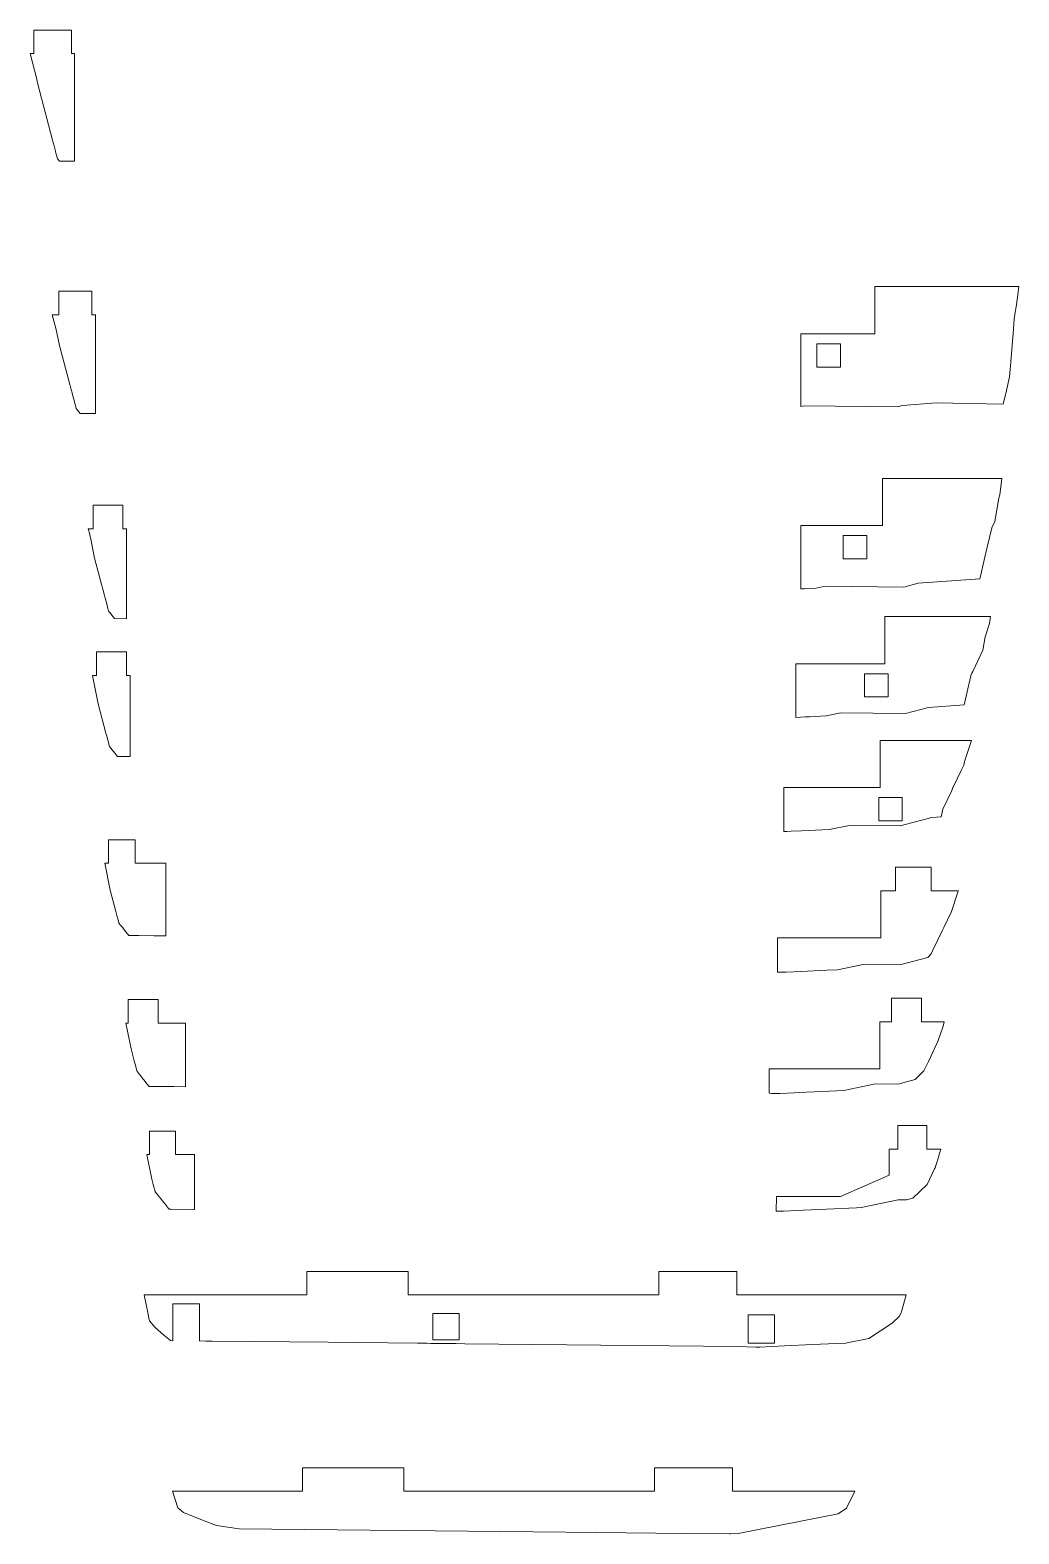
# Model space of a CAD drawing. Header units: millimetres. Extents: x -3396 to 75, y -180 to 2055.
# Drawn here: x -1542.3 to -1416.6, y -179.9 to 11.3 of the extents above; entities that cross this region are included whole.
import ezdxf

# ---------------------------------------------------------------- set-up
doc = ezdxf.new("R2010")
doc.units = ezdxf.units.MM

msp = doc.modelspace()

# ---------------------------------------------------------------- linework, layer by layer
at = {"color": 7, "linetype": 'Continuous', "lineweight": 15}
for p, q in [((-1541.79, 11.31), (-1537, 11.31)), ((-1541.79, 8.31), (-1541.79, 11.31)), ((-1537, 8.31), (-1537, 11.31)), ((-1541.46, 5.24), (-1542.28, 8.31)), ((-1541.79, 8.31), (-1542.28, 8.31)), ((-1536.65, 8.31), (-1537, 8.31)), ((-1536.65, -5.37), (-1536.65, 8.31)), ((-1541.46, 5.22), (-1541.46, 5.24)), ((-1541.38, 4.82), (-1541.46, 5.22)), ((-1541.26, 4.25), (-1541.38, 4.82)), ((-1539.46, -2.52), (-1541.26, 4.25)), ((-1539.45, -2.56), (-1539.46, -2.52)), ((-1539.23, -3.39), (-1539.45, -2.56)), ((-1539.23, -3.39), (-1539.05, -4.07)), ((-1539.05, -4.07), (-1539.04, -4.11)), ((-1539.04, -4.11), (-1539.03, -4.16)), ((-1538.91, -4.61), (-1539.03, -4.16)), ((-1538.79, -5.04), (-1538.91, -4.61)), ((-1538.79, -5.04), (-1538.54, -5.36)), ((-1536.65, -5.37), (-1538.54, -5.36)), ((-1538.63, -24.88), (-1538.63, -21.88)), ((-1538.63, -21.88), (-1534.42, -21.88)), ((-1534.42, -24.88), (-1534.42, -21.88)), ((-1434.92, -21.3), (-1434.92, -27.3)), ((-1416.61, -21.3), (-1434.92, -21.3)), ((-1416.67, -21.72), (-1416.96, -23.86)), ((-1416.67, -21.72), (-1416.61, -21.3)), ((-1417.21, -25.43), (-1417.07, -24.57)), ((-1417.07, -24.57), (-1416.96, -23.86)), ((-1538.96, -26.76), (-1539.46, -24.88)), ((-1538.63, -24.88), (-1539.46, -24.88)), ((-1538.94, -26.82), (-1538.96, -26.76)), ((-1533.97, -24.88), (-1534.42, -24.88)), ((-1533.97, -24.88), (-1533.97, -37.44)), ((-1417.21, -25.43), (-1417.36, -27.24)), ((-1538.87, -27.17), (-1538.94, -26.82)), ((-1538.55, -28.78), (-1538.87, -27.17)), ((-1444.31, -36.55), (-1444.31, -27.3)), ((-1444.31, -27.3), (-1434.92, -27.3)), ((-1439.3, -28.57), (-1442.3, -28.57)), ((-1442.3, -28.57), (-1442.3, -31.53)), ((-1439.3, -31.53), (-1439.3, -28.57)), ((-1417.36, -27.24), (-1417.64, -30.85)), ((-1537.01, -34.54), (-1538.55, -28.78)), ((-1442.3, -31.53), (-1439.3, -31.53)), ((-1417.72, -31.82), (-1417.8, -32.78)), ((-1417.68, -31.39), (-1417.72, -31.82)), ((-1417.68, -31.39), (-1417.64, -30.85)), ((-1417.8, -32.78), (-1418.2, -34.5)), ((-1536.98, -34.65), (-1537.01, -34.54)), ((-1536.8, -35.35), (-1536.98, -34.65)), ((-1536.8, -35.35), (-1536.64, -35.93)), ((-1536.64, -35.93), (-1536.58, -36.16)), ((-1536.58, -36.16), (-1536.52, -36.41)), ((-1427.12, -36.1), (-1431.4, -36.4)), ((-1427.12, -36.1), (-1418.59, -36.23)), ((-1418.2, -34.5), (-1418.59, -36.23)), ((-1536.47, -36.6), (-1536.52, -36.41)), ((-1536.42, -36.79), (-1536.47, -36.6)), ((-1536.42, -36.79), (-1535.91, -37.42)), ((-1533.97, -37.44), (-1535.91, -37.42)), ((-1443.88, -36.46), (-1444.31, -36.55)), ((-1432.09, -36.59), (-1443.88, -36.46)), ((-1431.4, -36.4), (-1432.09, -36.59)), ((-1433.94, -45.69), (-1433.94, -51.69)), ((-1418.78, -45.69), (-1433.94, -45.69)), ((-1418.78, -45.69), (-1419.03, -47.76)), ((-1419.03, -47.76), (-1419.18, -48.2)), ((-1534.28, -52.09), (-1534.28, -49.09)), ((-1534.28, -49.09), (-1530.49, -49.09)), ((-1530.49, -52.09), (-1530.49, -49.09)), ((-1419.18, -48.2), (-1419.68, -51.15)), ((-1420.06, -51.95), (-1419.68, -51.15)), ((-1534.7, -52.79), (-1534.88, -52.09)), ((-1534.28, -52.09), (-1534.88, -52.09)), ((-1534.67, -52.9), (-1534.7, -52.79)), ((-1534.61, -53.19), (-1534.67, -52.9)), ((-1534.08, -55.83), (-1534.61, -53.19)), ((-1530.03, -52.09), (-1530.49, -52.09)), ((-1530.03, -63.52), (-1530.03, -52.09)), ((-1444.31, -51.69), (-1433.94, -51.69)), ((-1444.31, -51.69), (-1444.31, -59.73)), ((-1438.93, -52.96), (-1438.93, -55.92)), ((-1435.93, -52.96), (-1438.93, -52.96)), ((-1435.93, -55.92), (-1435.93, -52.96)), ((-1420.06, -51.95), (-1420.63, -54.41)), ((-1421.35, -57.55), (-1420.71, -54.75)), ((-1420.71, -54.75), (-1420.68, -54.66)), ((-1420.68, -54.66), (-1420.63, -54.41)), ((-1532.82, -60.58), (-1534.08, -55.83)), ((-1438.93, -55.92), (-1435.93, -55.92)), ((-1429.4, -59.02), (-1431.22, -59.5)), ((-1421.56, -58.47), (-1429.4, -59.02)), ((-1421.56, -58.47), (-1421.35, -57.55)), ((-1532.77, -60.76), (-1532.82, -60.58)), ((-1532.62, -61.34), (-1532.77, -60.76)), ((-1443.85, -59.71), (-1444.31, -59.73)), ((-1443.85, -59.71), (-1442.36, -59.63)), ((-1441.22, -59.4), (-1442.36, -59.63)), ((-1431.22, -59.5), (-1441.22, -59.4)), ((-1532.62, -61.34), (-1532.49, -61.81)), ((-1532.49, -61.81), (-1532.38, -62.24)), ((-1532.38, -62.24), (-1532.29, -62.56)), ((-1532.29, -62.56), (-1532.23, -62.64)), ((-1532.23, -62.64), (-1532.2, -62.68)), ((-1532.2, -62.68), (-1531.53, -63.51)), ((-1530.03, -63.52), (-1531.53, -63.51)), ((-1433.64, -63.24), (-1433.64, -69.24)), ((-1420.22, -63.24), (-1433.64, -63.24)), ((-1420.33, -64.14), (-1420.91, -65.84)), ((-1420.22, -63.24), (-1420.33, -64.14)), ((-1420.91, -65.84), (-1421.2, -67.54)), ((-1533.82, -70.75), (-1533.82, -67.75)), ((-1533.82, -67.75), (-1530.03, -67.75)), ((-1530.03, -70.75), (-1530.03, -67.75)), ((-1422.48, -70.23), (-1421.2, -67.54)), ((-1444.98, -76.06), (-1444.98, -69.24)), ((-1444.98, -69.24), (-1433.64, -69.24)), ((-1436.23, -70.51), (-1436.23, -73.47)), ((-1433.23, -70.51), (-1436.23, -70.51)), ((-1433.23, -73.47), (-1433.23, -70.51)), ((-1422.72, -70.75), (-1422.58, -70.45)), ((-1422.58, -70.45), (-1422.48, -70.23)), ((-1533.63, -74.33), (-1534.36, -70.75)), ((-1533.82, -70.75), (-1534.36, -70.75)), ((-1529.56, -70.75), (-1530.03, -70.75)), ((-1529.56, -70.75), (-1529.56, -81.06)), ((-1423.58, -74.48), (-1422.73, -70.79)), ((-1422.73, -70.77), (-1422.72, -70.75)), ((-1422.73, -70.79), (-1422.73, -70.77)), ((-1532.64, -78.06), (-1533.63, -74.33)), ((-1436.23, -73.47), (-1433.23, -73.47)), ((-1423.58, -74.48), (-1428.08, -74.8)), ((-1443.76, -76.01), (-1444.98, -76.06)), ((-1443.53, -75.99), (-1443.76, -76.01)), ((-1443.53, -75.99), (-1443.22, -75.98)), ((-1443.22, -75.98), (-1441.09, -75.88)), ((-1439.23, -75.49), (-1441.09, -75.88)), ((-1431.02, -75.58), (-1439.23, -75.49)), ((-1428.08, -74.8), (-1431.02, -75.58)), ((-1532.57, -78.32), (-1532.64, -78.06)), ((-1532.45, -78.77), (-1532.57, -78.32)), ((-1532.45, -78.77), (-1532.35, -79.14)), ((-1532.35, -79.14), (-1532.19, -79.76)), ((-1532.19, -79.76), (-1532.19, -79.78)), ((-1532.19, -79.78), (-1531.86, -80.19)), ((-1531.86, -80.19), (-1531.69, -80.4)), ((-1434.23, -78.99), (-1434.23, -84.99)), ((-1422.63, -78.99), (-1434.23, -78.99)), ((-1422.63, -78.99), (-1423.54, -81.68)), ((-1531.69, -80.4), (-1531.17, -81.04)), ((-1529.93, -81.06), (-1531.17, -81.04)), ((-1529.93, -81.06), (-1529.56, -81.06)), ((-1423.94, -82.8), (-1423.62, -82.12)), ((-1423.54, -81.68), (-1423.62, -82.12)), ((-1424.95, -84.92), (-1423.94, -82.8)), ((-1446.47, -84.99), (-1446.47, -90.57)), ((-1446.47, -84.99), (-1434.23, -84.99)), ((-1425.15, -85.34), (-1426.29, -87.74)), ((-1425.15, -85.34), (-1424.99, -85)), ((-1424.99, -85), (-1424.95, -84.92)), ((-1431.43, -86.26), (-1434.43, -86.26)), ((-1434.43, -86.26), (-1434.43, -89.22)), ((-1431.43, -89.22), (-1431.43, -86.26)), ((-1426.51, -88.7), (-1426.29, -87.74)), ((-1438.15, -89.79), (-1440.71, -90.32)), ((-1431.72, -89.85), (-1438.15, -89.79)), ((-1434.43, -89.22), (-1431.43, -89.22)), ((-1427.66, -88.78), (-1431.72, -89.85)), ((-1426.51, -88.7), (-1427.66, -88.78)), ((-1532.3, -91.62), (-1528.91, -91.62)), ((-1532.3, -94.62), (-1532.3, -91.62)), ((-1528.91, -94.62), (-1528.91, -91.62)), ((-1446.1, -90.58), (-1446.47, -90.57)), ((-1445.55, -90.55), (-1446.1, -90.58)), ((-1444.25, -90.49), (-1445.55, -90.55)), ((-1444.25, -90.49), (-1442.45, -90.4)), ((-1442.45, -90.4), (-1440.71, -90.32)), ((-1532.09, -98.04), (-1532.78, -94.62)), ((-1532.3, -94.62), (-1532.78, -94.62)), ((-1525.04, -94.62), (-1528.91, -94.62)), ((-1525.04, -94.62), (-1525.04, -103.84)), ((-1427.75, -95.11), (-1432.3, -95.11)), ((-1432.3, -95.11), (-1432.3, -98.11)), ((-1427.75, -98.11), (-1427.75, -95.11)), ((-1531.37, -100.76), (-1532.09, -98.04)), ((-1434.15, -98.11), (-1434.15, -104.11)), ((-1432.3, -98.11), (-1434.15, -98.11)), ((-1424.29, -98.11), (-1427.75, -98.11)), ((-1424.35, -98.29), (-1425.19, -100.75)), ((-1424.35, -98.29), (-1424.29, -98.11)), ((-1531.28, -101.09), (-1531.37, -100.76)), ((-1531.19, -101.41), (-1531.28, -101.09)), ((-1425.19, -100.75), (-1426.16, -102.78)), ((-1531.19, -101.41), (-1531.12, -101.68)), ((-1531.12, -101.68), (-1531, -102.15)), ((-1530.98, -102.21), (-1531, -102.15)), ((-1530.78, -102.46), (-1530.98, -102.21)), ((-1530.78, -102.46), (-1530.62, -102.66)), ((-1530.62, -102.66), (-1530.39, -102.95)), ((-1530.39, -102.95), (-1530.09, -103.33)), ((-1426.36, -103.2), (-1427.53, -105.66)), ((-1426.32, -103.12), (-1426.36, -103.2)), ((-1426.16, -102.78), (-1426.32, -103.12)), ((-1530.09, -103.33), (-1529.72, -103.79)), ((-1528.82, -103.8), (-1529.72, -103.79)), ((-1528.82, -103.8), (-1528.55, -103.8)), ((-1528.55, -103.8), (-1528.45, -103.8)), ((-1526.56, -103.82), (-1528.45, -103.8)), ((-1526.55, -103.82), (-1526.56, -103.82)), ((-1526.55, -103.82), (-1525.04, -103.84)), ((-1447.31, -104.11), (-1447.31, -108.44)), ((-1447.31, -104.11), (-1434.15, -104.11)), ((-1428.2, -106.57), (-1431.74, -107.51)), ((-1427.75, -106.13), (-1428.2, -106.57)), ((-1427.53, -105.66), (-1427.75, -106.13)), ((-1446.68, -108.46), (-1447.31, -108.44)), ((-1446.68, -108.46), (-1446.54, -108.47)), ((-1446.54, -108.47), (-1446.19, -108.45)), ((-1444.28, -108.36), (-1446.19, -108.45)), ((-1444.28, -108.36), (-1441.01, -108.2)), ((-1441.01, -108.2), (-1439.66, -108.14)), ((-1436.39, -107.46), (-1439.66, -108.14)), ((-1431.74, -107.51), (-1436.39, -107.46)), ((-1529.83, -114.92), (-1529.83, -111.92)), ((-1529.83, -111.92), (-1525.98, -111.92)), ((-1525.98, -114.92), (-1525.98, -111.92)), ((-1428.99, -111.76), (-1432.79, -111.76)), ((-1432.79, -111.76), (-1432.79, -114.76)), ((-1428.99, -114.76), (-1428.99, -111.76)), ((-1529.45, -118.19), (-1530.11, -114.92)), ((-1529.83, -114.92), (-1530.11, -114.92)), ((-1522.51, -114.92), (-1525.98, -114.92)), ((-1522.51, -114.92), (-1522.51, -123.02)), ((-1434.29, -114.76), (-1434.29, -120.76)), ((-1432.79, -114.76), (-1434.29, -114.76)), ((-1426.09, -114.76), (-1428.99, -114.76)), ((-1426.52, -116.15), (-1426.91, -117.26)), ((-1426.52, -116.15), (-1426.33, -115.59)), ((-1426.24, -115.32), (-1426.33, -115.59)), ((-1426.09, -114.76), (-1426.24, -115.32)), ((-1529, -119.89), (-1529.45, -118.19)), ((-1427.42, -118.33), (-1427.52, -118.54)), ((-1427.34, -118.18), (-1427.42, -118.33)), ((-1426.91, -117.26), (-1427.34, -118.18)), ((-1528.89, -120.29), (-1529, -119.89)), ((-1528.84, -120.49), (-1528.89, -120.29)), ((-1428.12, -119.82), (-1428.68, -121)), ((-1427.52, -118.54), (-1428.12, -119.82)), ((-1528.84, -120.49), (-1528.79, -120.66)), ((-1528.79, -120.66), (-1528.72, -120.94)), ((-1528.68, -121.07), (-1528.72, -120.94)), ((-1528.26, -121.59), (-1528.68, -121.07)), ((-1528.26, -121.59), (-1527.94, -122)), ((-1527.94, -122), (-1527.82, -122.15)), ((-1527.82, -122.15), (-1527.39, -122.69)), ((-1448.34, -120.76), (-1448.34, -123.85)), ((-1448.34, -120.76), (-1434.29, -120.76)), ((-1429.81, -122.11), (-1432, -122.68)), ((-1428.68, -121), (-1429.81, -122.11)), ((-1527.39, -122.69), (-1527.16, -122.97)), ((-1526.62, -122.98), (-1527.16, -122.97)), ((-1526.62, -122.98), (-1526.45, -122.98)), ((-1526.45, -122.98), (-1526.39, -122.98)), ((-1524.01, -123), (-1526.39, -122.98)), ((-1524.01, -123), (-1522.51, -123.02)), ((-1524.01, -123), (-1524.01, -123)), ((-1448.07, -123.86), (-1448.34, -123.85)), ((-1448.07, -123.86), (-1447.25, -123.88)), ((-1447.25, -123.88), (-1447.23, -123.88)), ((-1447.23, -123.88), (-1447.2, -123.88)), ((-1446.93, -123.87), (-1447.2, -123.88)), ((-1446.93, -123.87), (-1445.12, -123.78)), ((-1444.55, -123.76), (-1445.12, -123.78)), ((-1444.55, -123.76), (-1439.8, -123.53)), ((-1439.8, -123.53), (-1438.84, -123.48)), ((-1434.85, -122.65), (-1438.84, -123.48)), ((-1432, -122.68), (-1434.85, -122.65)), ((-1431.98, -127.96), (-1431.98, -130.96)), ((-1428.29, -127.96), (-1431.98, -127.96)), ((-1428.29, -130.96), (-1428.29, -127.96)), ((-1527.12, -128.65), (-1523.79, -128.65)), ((-1527.12, -131.65), (-1527.12, -128.65)), ((-1523.79, -131.65), (-1523.79, -128.65)), ((-1526.81, -134.77), (-1527.44, -131.65)), ((-1527.44, -131.65), (-1527.12, -131.65)), ((-1523.79, -131.65), (-1521.37, -131.65)), ((-1521.37, -138.62), (-1521.37, -131.65)), ((-1433.08, -134.28), (-1433.08, -130.96)), ((-1433.08, -130.96), (-1431.98, -130.96)), ((-1428.29, -130.96), (-1426.55, -130.96)), ((-1426.55, -130.96), (-1426.9, -132.23)), ((-1427.37, -133.53), (-1428.27, -135.43)), ((-1427.32, -133.43), (-1427.37, -133.53)), ((-1427.27, -133.32), (-1427.32, -133.43)), ((-1427.27, -133.32), (-1427.18, -133.05)), ((-1427.18, -133.05), (-1427.05, -132.66)), ((-1426.9, -132.23), (-1427.05, -132.66)), ((-1526.63, -135.45), (-1526.81, -134.77)), ((-1526.5, -135.92), (-1526.63, -135.45)), ((-1433.08, -134.28), (-1439.29, -136.96)), ((-1428.27, -135.43), (-1430.08, -137.19)), ((-1526.48, -136), (-1526.5, -135.92)), ((-1526.48, -136), (-1526.46, -136.06)), ((-1526.46, -136.06), (-1526.43, -136.17)), ((-1526.38, -136.37), (-1526.43, -136.17)), ((-1525.91, -136.95), (-1526.38, -136.37)), ((-1525.91, -136.95), (-1525.85, -137.03)), ((-1525.85, -137.03), (-1525.75, -137.16)), ((-1525.75, -137.16), (-1525.29, -137.73)), ((-1447.4, -136.96), (-1447.46, -138.82)), ((-1447.4, -136.96), (-1439.29, -136.96)), ((-1431.96, -137.4), (-1436.66, -138.37)), ((-1430.9, -137.41), (-1431.96, -137.4)), ((-1430.08, -137.19), (-1430.9, -137.41)), ((-1525.29, -137.73), (-1525.28, -137.74)), ((-1525.21, -137.83), (-1525.28, -137.74)), ((-1525.21, -137.83), (-1524.69, -138.48)), ((-1524.69, -138.48), (-1524.61, -138.59)), ((-1524.41, -138.59), (-1524.61, -138.59)), ((-1524.41, -138.59), (-1524.35, -138.59)), ((-1524.35, -138.59), (-1524.33, -138.59)), ((-1521.46, -138.62), (-1524.33, -138.59)), ((-1521.46, -138.62), (-1521.46, -138.62)), ((-1521.46, -138.62), (-1521.37, -138.62)), ((-1447.32, -138.82), (-1447.46, -138.82)), ((-1447.32, -138.82), (-1447, -138.83)), ((-1447, -138.83), (-1446.51, -138.85)), ((-1444.7, -138.76), (-1446.51, -138.85)), ((-1443.98, -138.73), (-1444.7, -138.76)), ((-1441.1, -138.59), (-1443.98, -138.73)), ((-1441.1, -138.59), (-1437.23, -138.4)), ((-1437.23, -138.4), (-1436.66, -138.37)), ((-1507.11, -146.49), (-1507.11, -149.49)), ((-1494.22, -146.49), (-1507.11, -146.49)), ((-1494.22, -149.49), (-1494.22, -146.49)), ((-1462.35, -146.49), (-1462.35, -149.49)), ((-1452.45, -146.49), (-1462.35, -146.49)), ((-1452.45, -149.49), (-1452.45, -146.49)), ((-1527.78, -149.49), (-1527.5, -150.91)), ((-1527.78, -149.49), (-1507.11, -149.49)), ((-1527.5, -150.91), (-1527.37, -151.51)), ((-1524.13, -150.6), (-1520.76, -150.6)), ((-1524.13, -155.31), (-1524.13, -150.6)), ((-1520.76, -150.6), (-1520.76, -155.34)), ((-1494.22, -149.49), (-1462.35, -149.49)), ((-1452.45, -149.49), (-1430.93, -149.49)), ((-1430.93, -149.49), (-1431.48, -151.47)), ((-1527.37, -151.51), (-1527.19, -152.44)), ((-1527.14, -152.63), (-1527.19, -152.44)), ((-1527.1, -152.76), (-1527.14, -152.63)), ((-1526.4, -153.64), (-1527.1, -152.76)), ((-1491.08, -151.85), (-1487.73, -151.85)), ((-1491.08, -155.19), (-1491.08, -151.85)), ((-1487.73, -151.85), (-1487.73, -155.19)), ((-1451, -152.02), (-1447.68, -152.02)), ((-1451, -155.63), (-1451, -152.02)), ((-1447.68, -152.02), (-1447.68, -155.63)), ((-1431.78, -152.18), (-1432.7, -153.07)), ((-1431.56, -151.71), (-1431.78, -152.18)), ((-1431.54, -151.63), (-1431.56, -151.71)), ((-1431.54, -151.63), (-1431.48, -151.47)), ((-1525.28, -154.59), (-1526.4, -153.64)), ((-1524.43, -155.3), (-1525.28, -154.59)), ((-1435.68, -155.03), (-1432.7, -153.07)), ((-1524.43, -155.3), (-1524.13, -155.31)), ((-1520.76, -155.34), (-1519.92, -155.35)), ((-1519.13, -155.36), (-1519.92, -155.35)), ((-1504.38, -155.51), (-1519.13, -155.36)), ((-1493.03, -155.63), (-1504.38, -155.51)), ((-1491.85, -155.64), (-1493.03, -155.63)), ((-1491.35, -155.65), (-1491.85, -155.64)), ((-1491.35, -155.65), (-1491.07, -155.65)), ((-1487.73, -155.19), (-1491.08, -155.19)), ((-1491.04, -155.65), (-1491.07, -155.65)), ((-1491.01, -155.65), (-1491.04, -155.65)), ((-1490.06, -155.66), (-1491.01, -155.65)), ((-1490.03, -155.66), (-1490.06, -155.66)), ((-1489.08, -155.67), (-1490.03, -155.66)), ((-1489.08, -155.67), (-1489.04, -155.67)), ((-1488.69, -155.68), (-1489.04, -155.67)), ((-1488.69, -155.68), (-1488.18, -155.68)), ((-1488.18, -155.68), (-1487.01, -155.69)), ((-1469.76, -155.88), (-1487.01, -155.69)), ((-1452.39, -156.06), (-1469.76, -155.88)), ((-1450.05, -156.13), (-1452.39, -156.06)), ((-1447.68, -155.63), (-1451, -155.63)), ((-1450.01, -156.13), (-1450.05, -156.13)), ((-1449.86, -156.13), (-1450.01, -156.13)), ((-1449.82, -156.13), (-1449.86, -156.13)), ((-1449.82, -156.13), (-1449.77, -156.14)), ((-1449.77, -156.14), (-1449.75, -156.14)), ((-1449.71, -156.13), (-1449.75, -156.14)), ((-1449.63, -156.13), (-1449.71, -156.13)), ((-1449.55, -156.13), (-1449.63, -156.13)), ((-1446.38, -155.97), (-1449.55, -156.13)), ((-1442.79, -155.8), (-1446.38, -155.97)), ((-1439.82, -155.66), (-1442.79, -155.8)), ((-1439.82, -155.66), (-1438.6, -155.6)), ((-1438.6, -155.6), (-1438.42, -155.59)), ((-1435.68, -155.03), (-1438.42, -155.59)), ((-1507.66, -171.45), (-1507.66, -174.45)), ((-1494.76, -171.45), (-1507.66, -171.45)), ((-1494.76, -174.45), (-1494.76, -171.45)), ((-1462.9, -171.45), (-1462.9, -174.45)), ((-1453, -171.45), (-1462.9, -171.45)), ((-1453, -174.45), (-1453, -171.45)), ((-1524.16, -174.45), (-1523.5, -176.54)), ((-1507.66, -174.45), (-1524.16, -174.45)), ((-1462.9, -174.45), (-1494.76, -174.45)), ((-1437.45, -174.45), (-1453, -174.45)), ((-1438.51, -176.59), (-1437.45, -174.45)), ((-1523.5, -176.54), (-1523.19, -176.81)), ((-1523.19, -176.81), (-1522.77, -177.16)), ((-1520.16, -178.19), (-1522.77, -177.16)), ((-1452.27, -179.82), (-1439.59, -177.3)), ((-1439.59, -177.3), (-1438.51, -176.59)), ((-1518.59, -178.81), (-1520.16, -178.19)), ((-1515.72, -179.21), (-1518.59, -178.81)), ((-1515.72, -179.21), (-1474.19, -179.65)), ((-1474.19, -179.65), (-1458.95, -179.81)), ((-1453.33, -179.87), (-1458.95, -179.81)), ((-1453.33, -179.87), (-1453.22, -179.87)), ((-1453.22, -179.87), (-1452.27, -179.82))]:
    msp.add_line(p, q, dxfattribs=at)

doc.saveas('drawing.dxf')
